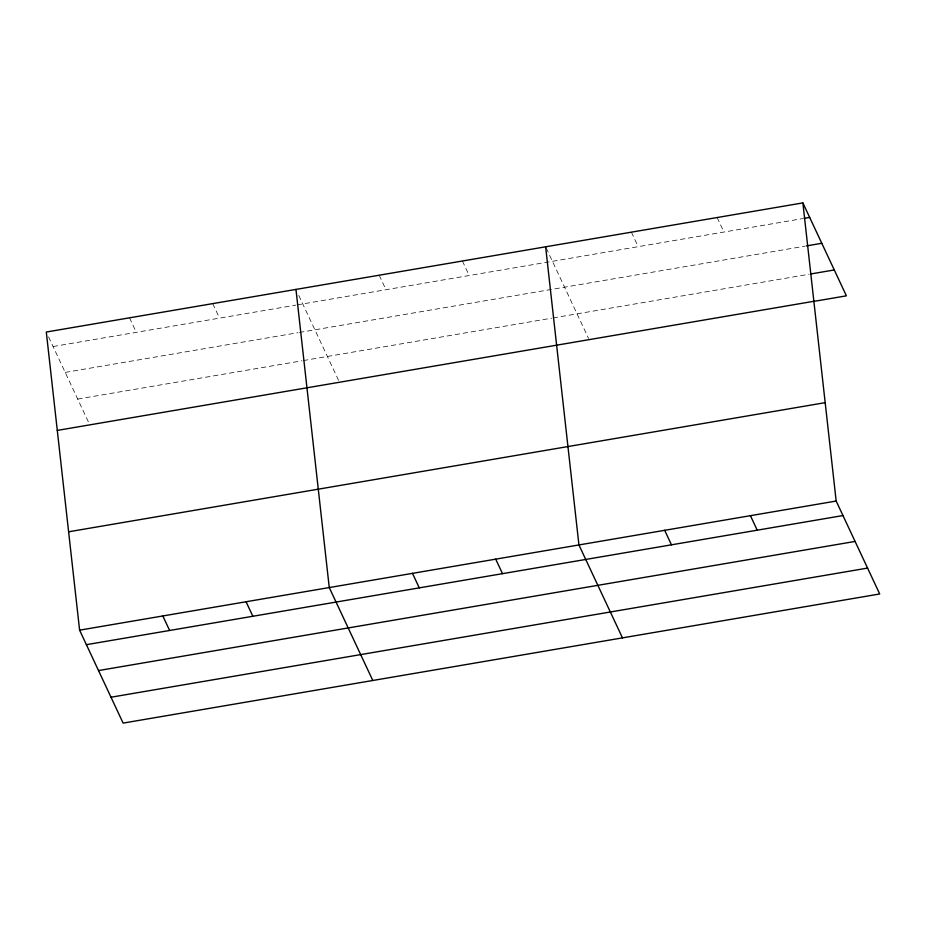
<?xml version="1.0" encoding="UTF-8"?>
<svg xmlns="http://www.w3.org/2000/svg" width="926" height="926" viewBox="0 0 926 926"><rect width="100%" height="100%" fill="white"/><g stroke="black" fill="none" stroke-linecap="round" stroke-linejoin="round"><path stroke-width="0.69" stroke-dasharray="4.63 3.47" d="M53.095 346.532L295.718 305.129M297.119 304.885L802.645 218.605M65.214 372.414L297.964 332.689M299.376 332.457L804.925 246.166M77.703 399.071L301.992 360.804M303.392 360.561L551.653 318.185M553.065 317.942L808.977 274.27M717.129 217.541L723.924 232.044M631.382 232.171L638.176 246.675M546.201 248.018L588.566 338.441M462.41 261.005L469.216 275.52M379.197 275.219L385.992 289.722M298.797 295.463L338.893 381.049M212.749 303.624L219.543 318.127M129.524 317.826L136.319 332.33M48.569 336.867L89.22 423.657"/><path stroke-width="1.39" d="M802.877 202.898L46.3 332.029L79.601 630.166L123.123 723.102L879.7 593.971L836.166 501.047L802.877 202.898L846.399 295.834L814.07 301.344M804.046 218.374L809.671 217.413M806.326 245.922L821.79 243.283M810.389 274.027L834.28 269.952M57.285 430.416L813.861 301.286M68.605 531.79L825.182 402.66M79.601 630.166L836.166 501.047M86.396 644.681L842.973 515.55M98.515 670.563L855.092 541.432M111.004 697.22L867.581 568.089M750.43 515.678L757.225 530.193M664.683 530.309L671.477 544.824M622.469 637.875L578.935 544.951L545.634 246.802M495.711 559.154L502.505 573.657M412.487 573.356L419.281 587.86M372.796 680.483L329.262 587.559L295.973 289.421M246.05 601.761L252.844 616.276M162.826 615.964L169.62 630.479"/></g></svg>
